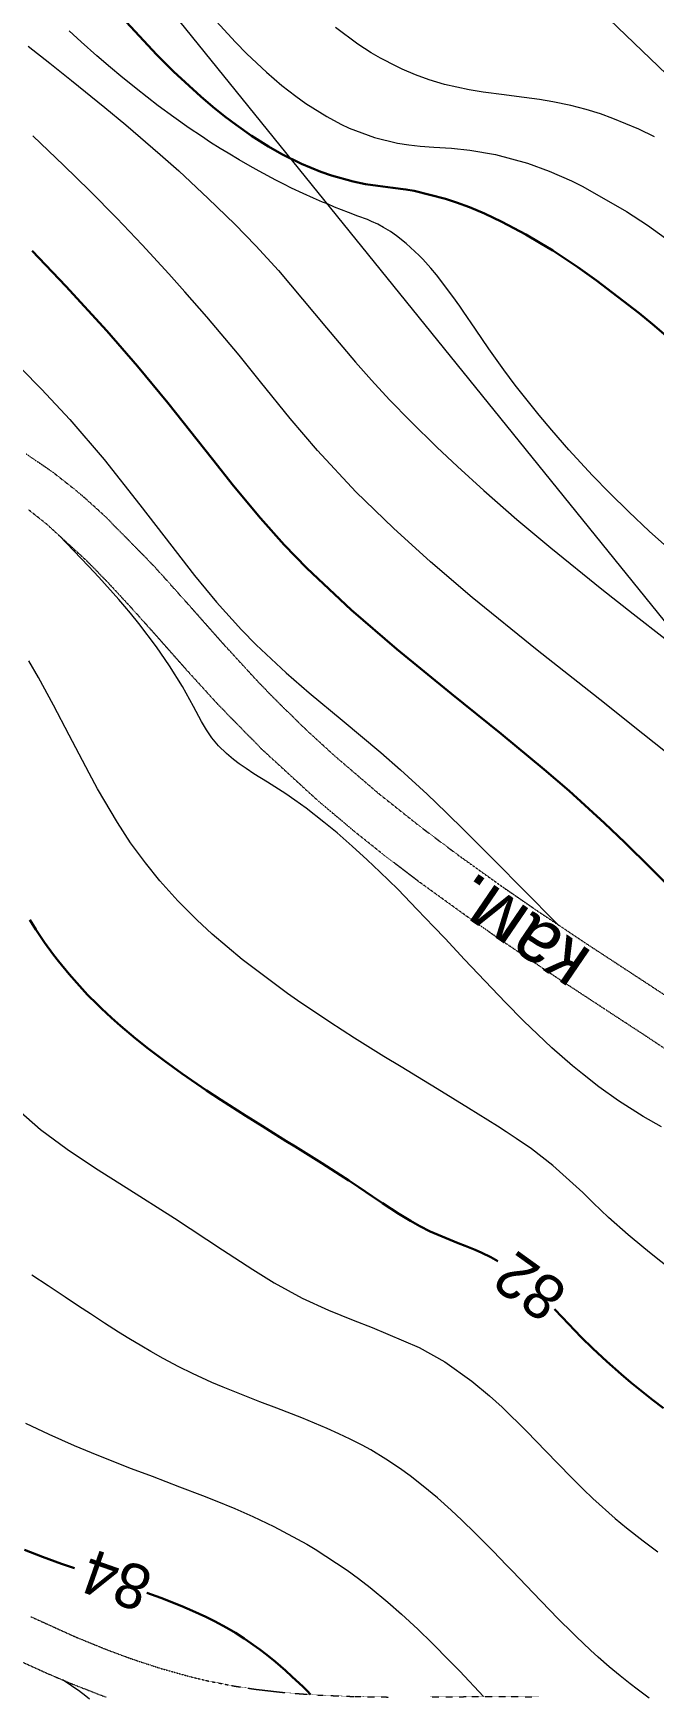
# Model space of a CAD drawing. Header units: millimetres. Extents: x -2893842 to -949497, y -1203244 to 262218.
# Drawn here: x -2334621 to -2323522, y -608105 to -578340 of the extents above; entities that cross this region are included whole.
import ezdxf

# ---------------------------------------------------------------- set-up
doc = ezdxf.new("R2010")
doc.units = ezdxf.units.MM
doc.linetypes.add('g5_01_5x1_5', pattern=[1.5, 0.75, -0.75])
for name, color, linetype in [('!!!_ Размеры', 7, 'Continuous'), ('07_Объекты электропередачи', 253, 'Continuous'), ('10_Границы покрытий и угодий', 253, 'Continuous'), ('19_Горизонтали', 253, 'Continuous'), ('35_Телефон', 253, 'Continuous')]:
    doc.layers.add(name, color=color, linetype=linetype)
doc.styles.add('LIKE36', font='pragmai.shx')
doc.linetypes.add('g5_133_t', pattern='A,2,[27,GUGK_2005.shx,S=0.4,R=0,X=0,Y=0],2,-1', length=5)

# ---------------------------------------------------------------- blocks, each defined once
blk = doc.blocks.new('Топо_07.04.17')
at = {"layer": '07_Объекты электропередачи', "color": 7, "linetype": 'Continuous', "lineweight": 20}
blk.add_lwpolyline([(-307031, -727325), (-304847, -658632), (-420356, -469373), (-603704, -181090), (-608409, -171240)], dxfattribs=at)
at = {"layer": '10_Границы покрытий и угодий', "color": 7, "linetype": 'g5_01_5x1_5', "lineweight": 20}
for points in [[(-457427, -424135), (-456986, -424518), (-456629, -424872), (-456458, -425054), (-456147, -425409), (-455390, -426378), (-454816, -427185), (-454290, -427935), (-453796, -428614), (-453504, -428995), (-452994, -429621), (-452562, -430117), (-451855, -430877), (-451179, -431553), (-450574, -432125), (-449836, -432792), (-449301, -433259), (-448453, -433976), (-447996, -434356), (-447498, -434769), (-446760, -435384)], [(-459688, -444820), (-458917, -445279), (-458418, -445552), (-458005, -445761), (-457494, -445997), (-456985, -446204), (-456676, -446316), (-456218, -446461), (-455844, -446562), (-455329, -446681), (-454748, -446791), (-454086, -446893), (-453492, -446969)], [(-452754, -447051), (-452099, -447120), (-451337, -447204), (-450822, -447269)], [(-446680, -436499), (-447553, -435764), (-448250, -435186), (-449096, -434482), (-449931, -433771), (-450491, -433280), (-451317, -432527), (-451897, -431970), (-452347, -431518), (-452946, -430885), (-453826, -429872), (-454511, -428994), (-455031, -428274), (-455584, -427485), (-455881, -427067), (-456208, -426621), (-456547, -426182), (-457196, -425436), (-457497, -425135)], [(-460036, -445546), (-459489, -445873), (-459085, -446101), (-458517, -446400)]]:
    blk.add_lwpolyline(points, dxfattribs=at)
at = {"layer": '19_Горизонтали', "color": 42, "linetype": 'Continuous', "lineweight": 20}
for points in [[(-445618, -419768), (-445885, -419599), (-446325, -419353), (-446533, -419250), (-446779, -419142), (-447042, -419040), (-447358, -418937), (-447587, -418872), (-447990, -418769), (-448208, -418716), (-448572, -418625), (-448821, -418555), (-449034, -418487), (-449245, -418410), (-449512, -418295), (-449743, -418180), (-449967, -418053), (-450058, -417997), (-450330, -417814), (-450484, -417699), (-450706, -417518), (-451071, -417179)], [(-453355, -416581), (-452879, -417238), (-452698, -417469), (-452386, -417836), (-452140, -418100), (-451913, -418322), (-451747, -418472), (-451405, -418745), (-451169, -418908), (-451031, -418993), (-450596, -419216), (-450200, -419361), (-450000, -419414), (-449805, -419457), (-449563, -419502), (-449563, -419502), (-449250, -419559), (-448928, -419629), (-448480, -419761), (-447928, -419981), (-447558, -420165), (-447181, -420383), (-446993, -420503), (-446269, -421034), (-445921, -421324), (-445625, -421588)], [(-446171, -427147), (-446510, -426764), (-446832, -426384), (-447138, -426007), (-447404, -425663), (-447771, -425161), (-448037, -424775), (-448232, -424480), (-448355, -424287), (-448594, -423898), (-448765, -423605), (-448992, -423198), (-449189, -422826), (-449371, -422480), (-449422, -422386), (-449525, -422197), (-449774, -421780), (-449861, -421649), (-449984, -421476), (-450043, -421398), (-450248, -421159), (-450404, -421006), (-450505, -420917), (-450618, -420830), (-450714, -420763), (-450820, -420698), (-450890, -420659), (-451053, -420577), (-451214, -420496), (-451329, -420435), (-451449, -420371), (-451569, -420296), (-451653, -420257), (-451807, -420168), (-451978, -420065), (-452174, -419944), (-452306, -419859), (-452435, -419774), (-452715, -419582), (-452868, -419472), (-453049, -419339), (-453231, -419199), (-453362, -419096), (-453520, -418969), (-453671, -418843), (-453872, -418671), (-454124, -418447), (-454376, -418212), (-454557, -418038), (-454737, -417860), (-454981, -417611), (-455149, -417435), (-455366, -417200), (-455618, -416920), (-455811, -416699)], [(-456570, -416888), (-456219, -417237), (-455870, -417586), (-455870, -417586), (-455332, -418135), (-454994, -418488), (-454441, -419084), (-454146, -419413), (-453674, -419960), (-453256, -420472), (-452924, -420902), (-452570, -421385), (-451833, -422499), (-451390, -423167), (-451141, -423521), (-450857, -423906), (-450532, -424328), (-450116, -424842), (-449788, -425231), (-449367, -425711), (-448836, -426293), (-448292, -426866), (-447469, -427702), (-446960, -428205), (-446448, -428705)], [(-446639, -430747), (-447238, -430147), (-447653, -429736), (-448743, -428656), (-449788, -427590), (-450458, -426870), (-451049, -426197), (-451641, -425473), (-452244, -424663), (-452666, -424037), (-453118, -423327), (-453445, -422811), (-453937, -422066), (-454278, -421573), (-454528, -421221), (-454944, -420654), (-455342, -420130), (-455772, -419582), (-456174, -419085), (-456666, -418495)], [(-457656, -422204), (-457021, -423014), (-456583, -423614), (-456054, -424395), (-455508, -425272), (-455148, -425872), (-454680, -426635), (-454341, -427155), (-453956, -427696), (-453723, -427997), (-453248, -428554), (-452881, -428952), (-452350, -429507), (-451725, -430162), (-451409, -430509), (-450986, -430996), (-450685, -431358), (-450388, -431724), (-449899, -432342), (-449485, -432871), (-448922, -433579)], [(-459392, -441366), (-459001, -441611), (-458572, -441864), (-458189, -442077), (-457609, -442384), (-457252, -442567), (-456782, -442808), (-456393, -443011), (-456179, -443125), (-455847, -443309), (-455543, -443485), (-455188, -443704), (-454637, -444085), (-454497, -444191), (-453974, -444632), (-453789, -444803), (-453601, -444987), (-453316, -445281), (-453098, -445521), (-452837, -445822), (-452608, -446099), (-452334, -446446), (-452175, -446653), (-451807, -447153)], [(-448862, -447513), (-449058, -447331), (-449174, -447220), (-449336, -447059), (-449511, -446875), (-449688, -446680), (-449807, -446544), (-450035, -446274), (-450084, -446214), (-450327, -445911), (-450713, -445410), (-451037, -444983), (-451130, -444860), (-451341, -444585), (-451463, -444429), (-451620, -444231), (-451831, -443974), (-452002, -443773), (-452223, -443528), (-452451, -443288), (-452664, -443081), (-452835, -442925), (-453059, -442734), (-453311, -442540), (-453455, -442438), (-453654, -442306), (-453843, -442188), (-454040, -442071), (-454471, -441833), (-454899, -441609), (-455188, -441459), (-455356, -441372), (-455810, -441129), (-456001, -441021), (-456328, -440824), (-456557, -440676), (-456816, -440497), (-457024, -440347), (-457172, -440236), (-457389, -440069), (-457556, -439936), (-457787, -439749), (-458021, -439555), (-458214, -439394), (-458437, -439206), (-458712, -438975), (-458983, -438749)], [(-459118, -435533), (-458534, -436175), (-458098, -436582), (-457633, -436978), (-457130, -437383), (-456329, -438021), (-455540, -438681), (-455043, -439094), (-454688, -439372), (-454222, -439702), (-453782, -439970), (-453360, -440199), (-453040, -440366), (-452242, -440817), (-451815, -441124), (-451375, -441519), (-451092, -441816), (-450890, -442046), (-450501, -442525), (-450201, -442913), (-450012, -443159), (-449793, -443441), (-449612, -443667), (-449461, -443850), (-449106, -444250), (-448923, -444440), (-448653, -444704), (-448413, -444932)], [(-447462, -440085), (-447932, -439620), (-448052, -439497), (-448302, -439232), (-448614, -438885), (-448861, -438593), (-449022, -438392), (-449503, -437850), (-449846, -437508), (-450100, -437294), (-450263, -437159), (-450407, -437041), (-450882, -436661), (-451405, -436252), (-451629, -436077), (-451996, -435792), (-452282, -435569), (-452767, -435184), (-453175, -434853), (-453706, -434402), (-453873, -434254), (-454607, -433562), (-455088, -433051), (-455334, -432765), (-455633, -432388), (-455911, -431998), (-456134, -431649), (-456355, -431260), (-456549, -430873), (-456832, -430233), (-456952, -429937), (-457229, -429225), (-457447, -428661), (-457659, -428139), (-457798, -427820)], [(-447493, -437381), (-447797, -437162), (-448203, -436834), (-448525, -436543), (-448791, -436281), (-448952, -436115), (-449279, -435754), (-449730, -435216), (-450013, -434859), (-450230, -434576), (-450657, -434007), (-450960, -433599), (-451134, -433366), (-451393, -433024), (-451701, -432627), (-451981, -432280), (-452185, -432038), (-452422, -431767), (-452666, -431501), (-452877, -431283), (-453168, -431002), (-453349, -430837), (-453500, -430705), (-453801, -430459), (-454023, -430282), (-454153, -430174), (-454267, -430073), (-454358, -429986), (-454471, -429868), (-454595, -429714), (-454697, -429557), (-454776, -429407), (-454849, -429246), (-454962, -428964), (-455118, -428586), (-455306, -428191), (-455498, -427829), (-455767, -427378), (-455893, -427181), (-455982, -427047), (-456074, -426910), (-456385, -426473), (-456547, -426256), (-457007, -425653)], [(-458812, -446403), (-458872, -446344), (-458993, -446230), (-459069, -446162), (-459144, -446097), (-459254, -446006)]]:
    blk.add_lwpolyline(points, dxfattribs=at)
at = {"layer": '19_Горизонтали', "color": 42, "linetype": 'Continuous', "lineweight": 30}
for points in [[(-454845, -416566), (-454300, -417304), (-454037, -417634), (-453604, -418134), (-453410, -418341), (-453217, -418536), (-453031, -418712), (-452780, -418934), (-452502, -419157), (-452277, -419321), (-451949, -419533), (-451621, -419713), (-451439, -419800), (-451063, -419953), (-450851, -420022), (-450636, -420082), (-450372, -420144), (-450143, -420201), (-450002, -420243), (-449462, -420446), (-449270, -420534), (-449051, -420646), (-448798, -420787), (-448505, -420967), (-448104, -421242), (-447868, -421417), (-447658, -421582), (-447245, -421927), (-446938, -422202), (-446247, -422871), (-446031, -423094), (-445632, -423520)], [(-446931, -433051), (-447162, -432760), (-447571, -432253), (-447892, -431867), (-448456, -431222), (-448854, -430791), (-449549, -430069), (-450353, -429257), (-451233, -428357), (-451966, -427566), (-452669, -426735), (-453026, -426270), (-453391, -425753), (-453804, -425121), (-454126, -424606), (-454806, -423514), (-455272, -422802), (-455747, -422110), (-456382, -421233), (-456911, -420539)], [(-450669, -439443), (-450787, -439355), (-450938, -439258), (-451051, -439192), (-451223, -439099), (-451340, -439037), (-451613, -438890), (-451815, -438773), (-451990, -438658), (-452143, -438548), (-452334, -438400), (-452602, -438178), (-452769, -438035), (-452993, -437845), (-453157, -437707), (-453297, -437592), (-453604, -437343), (-453780, -437202), (-454041, -436995), (-454190, -436877), (-454402, -436709), (-454585, -436564), (-454856, -436348), (-455270, -436011), (-455270, -436011), (-455504, -435816), (-455665, -435679), (-455908, -435467), (-456193, -435208), (-456279, -435127), (-456455, -434958), (-456664, -434749), (-456902, -434498), (-457049, -434333), (-457207, -434149), (-457277, -434063), (-457425, -433876), (-457595, -433645), (-457713, -433475), (-457875, -433223), (-457950, -433097), (-458084, -432860), (-458212, -432612), (-458302, -432430)], [(-459667, -443620), (-459362, -443780), (-459035, -443942), (-458818, -444043)], [(-448024, -442387), (-448201, -442215), (-448550, -441863), (-448707, -441698), (-448937, -441446), (-449159, -441186), (-449342, -440958), (-449540, -440699), (-449642, -440563), (-449759, -440410)], [(-457579, -444627), (-457341, -444746), (-456985, -444936), (-456802, -445040), (-456581, -445175), (-456435, -445270), (-456230, -445413), (-456085, -445521), (-455939, -445637), (-455683, -445864), (-455571, -445972), (-455431, -446116), (-455273, -446289), (-455169, -446407), (-454993, -446617), (-454929, -446697), (-454873, -446767)]]:
    blk.add_lwpolyline(points, dxfattribs=at)
at = {"layer": '35_Телефон', "color": 6, "linetype": 'g5_133_t', "lineweight": 20}
blk.add_lwpolyline([(-414427, -600261), (-444621, -575688), (-453158, -539482), (-450363, -516439), (-449295, -511812), (-441473, -473913), (-434954, -435415), (-442432, -422104), (-448772, -414468), (-453719, -401968), (-456956, -399731)], dxfattribs=at)
at = {"layer": '10_Границы покрытий и угодий', "color": 7, "linetype": 'Continuous', "lineweight": 15, "style": 'LIKE36'}
blk.add_text('кам.', height=1000, rotation=139.2341, dxfattribs=at).set_placement((-448343, -434152, -67200))
at = {"layer": '19_Горизонтали', "color": 42, "linetype": 'Continuous', "lineweight": 15, "style": 'LIKE36'}
for s, rotation, p in [('82', 137.732, (-449447, -440064, -33200)), ('84', 154.1559, (-457387, -444247, -33200))]:
    blk.add_text(s, height=800, rotation=rotation, dxfattribs=at).set_placement(p)

msp = doc.modelspace()

# ---------------------------------------------------------------- block references
at = {"layer": '!!!_ Размеры', "color": 1, "lineweight": 0, "rotation": 6.471407436947433}
msp.add_blockref('Топо_07.04.17', (-1928038.79367, -112877.83782), dxfattribs=at)

doc.saveas('drawing.dxf')
